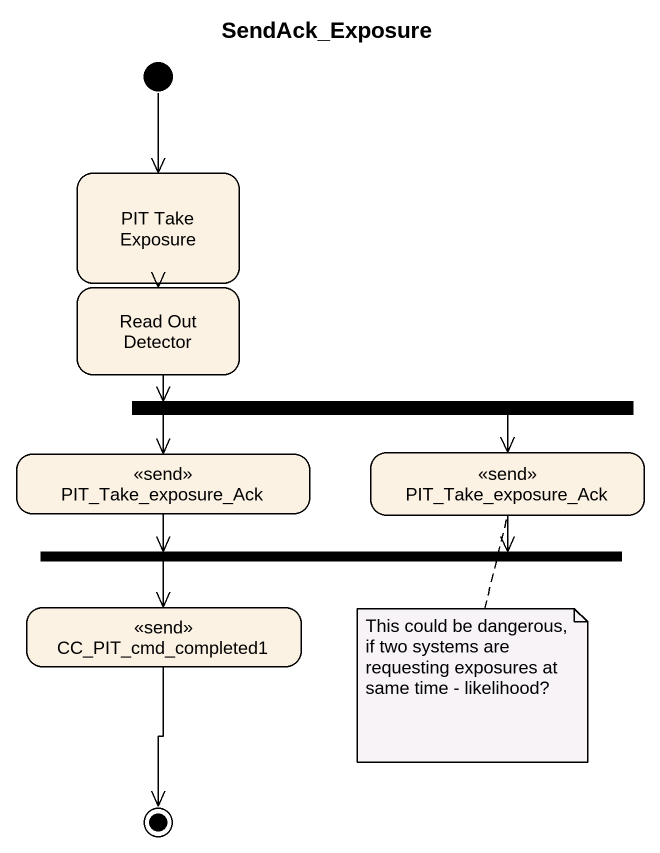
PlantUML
@startuml
title SendAck_Exposure
hide empty description
state "PIT Take Exposure" as PIT_Take_Exposure
state "Read Out Detector" as Read_Out_Detector
state PIT_Take_exposure_Ack <<send>>
state fork1 <<fork>>
state "PIT_Take_exposure_Ack" as PIT_Take_exposure_Ack_2 <<send>>
state CC_PIT_cmd_completed1 <<send>>
state fork2 <<join>>
[*] --> PIT_Take_Exposure
PIT_Take_Exposure --> Read_Out_Detector
Read_Out_Detector -right-> fork1
PIT_Take_exposure_Ack -right-> fork2
fork1 -left-> PIT_Take_exposure_Ack
fork1 --> PIT_Take_exposure_Ack_2
PIT_Take_exposure_Ack_2 -left-> fork2
fork2 -left-> CC_PIT_cmd_completed1
CC_PIT_cmd_completed1 --> [*]
note bottom of PIT_Take_exposure_Ack_2 : This could be dangerous, if two systems are requesting exposures at same time - likelihood?
@enduml
